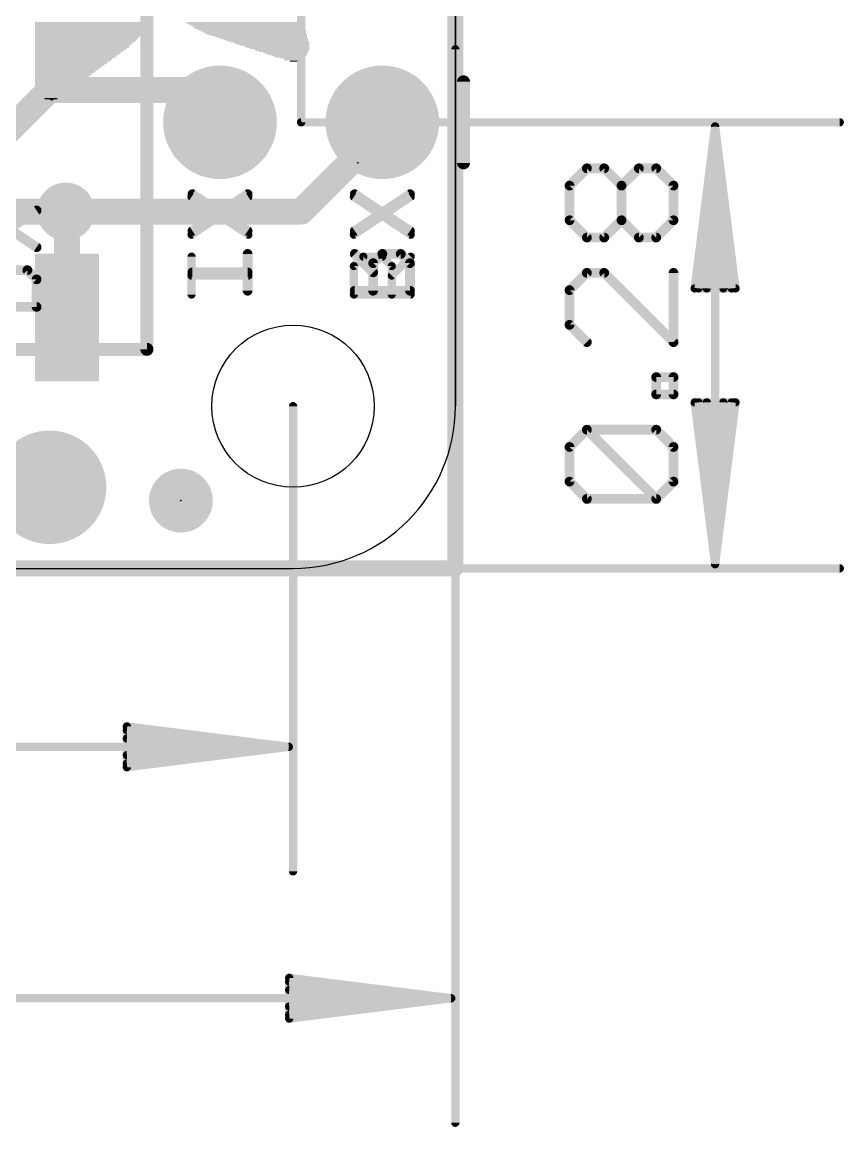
# Model space of a CAD drawing. Extents: x -7.4 to 58.7, y -8.7 to 28.8.
# Drawn here: x 44.02 to 56.88, y -8.75 to 8.55 of the extents above; entities that cross this region are included whole.
import ezdxf

# ---------------------------------------------------------------- set-up
doc = ezdxf.new("R2010")
doc.units = 0
for name, color, linetype in [('1', 12, 'CONTINUOUS'), ('16', 132, 'CONTINUOUS'), ('17', 110, 'CONTINUOUS'), ('18', 110, 'CONTINUOUS'), ('20', 53, 'CONTINUOUS'), ('21', 40, 'CONTINUOUS'), ('22', 6, 'CONTINUOUS'), ('23', 53, 'CONTINUOUS'), ('24', 53, 'CONTINUOUS'), ('47', 253, 'CONTINUOUS'), ('51', 253, 'CONTINUOUS')]:
    doc.layers.add(name, color=color, linetype=linetype)

# ---------------------------------------------------------------- blocks, each defined once
blk = doc.blocks.new('PIE')
at = {"const_width": 0.5}
blk.add_lwpolyline([(0, -0.25, 1), (0, 0.25, 1), (0, -0.25)], format="xyb", dxfattribs=at)
blk = doc.blocks.new('RECT')
blk.add_solid([(-0.5, -0.5), (0.5, -0.5), (-0.5, 0.5), (0.5, 0.5)])
blk = doc.blocks.new('ROUNDP')
at = {"const_width": 0.5}
blk.add_lwpolyline([(0, -0.25, 1), (0, 0.25, 1), (0, -0.25)], format="xyb", dxfattribs=at)
blk = doc.blocks.new('ROUNDV')
at = {"const_width": 0.5}
blk.add_lwpolyline([(0, -0.25, 1), (0, 0.25, 1), (0, -0.25)], format="xyb", dxfattribs=at)

msp = doc.modelspace()

# ---------------------------------------------------------------- linework, layer by layer
at = {"layer": '1'}
for points, const_width in [([(50.8, 0), (50.8, 22.86)], 0.254), ([(44.45, 7.493), (43.6245, 6.6675)], 0.4064), ([(46.609, 7.493), (44.45, 7.493)], 0.4064), ([(47.117, 6.985), (46.609, 7.493)], 0.4064), ([(49.657, 6.858), (49.657, 6.985)], 0.4064), ([(49.657, 6.858), (48.387, 5.588)], 0.4064), ([(44.704, 5.588), (44.723, 5.099)], 0.4064), ([(48.387, 5.588), (44.704, 5.588)], 0.4064), ([(44.723, 5.099), (44.723, 3.93)], 0.4064), ([(0, 0), (50.8, 0)], 0.254)]:
    msp.add_lwpolyline(points, dxfattribs=dict(at, const_width=const_width))
for points, const_width in [([(44.45, 7.5946, 1), (44.45, 7.3914)], 0.2032), ([(44.5218, 7.4212, 1), (44.3782, 7.5648)], 0.2032), ([(46.6808, 7.5648, 1), (46.5372, 7.4212)], 0.2032), ([(46.609, 7.3914, 1), (46.609, 7.5946)], 0.2032), ([(47.0452, 6.9132, 1), (47.1888, 7.0568)], 0.2032), ([(49.7586, 6.985, 1), (49.5554, 6.985)], 0.2032), ([(49.5554, 6.858, 1), (49.7586, 6.858)], 0.2032), ([(49.7288, 6.7862, 1), (49.5852, 6.9298)], 0.2032), ([(44.8055, 5.5919, 1), (44.6025, 5.5841)], 0.2032), ([(44.704, 5.6896, 1), (44.704, 5.4864)], 0.2032), ([(48.3152, 5.6598, 1), (48.4588, 5.5162)], 0.2032), ([(48.387, 5.4864, 1), (48.387, 5.6896)], 0.2032), ([(44.8246, 5.099, 1), (44.6214, 5.099)], 0.2032), ([(44.6215, 5.0951, 1), (44.8245, 5.1029)], 0.2032), ([(44.6214, 3.93, 1), (44.8246, 3.93)], 0.2032), ([(50.7365, 0, 1), (50.8635, 0)], 0.127), ([(50.8, -0.0635, 1), (50.8, 0.0635)], 0.127)]:
    msp.add_lwpolyline(points, format="xyb", dxfattribs=dict(at, const_width=const_width))
at = {"layer": '16'}
for points, const_width in [([(50.8, 0), (50.8, 22.86)], 0.254), ([(42.545, 5.588), (44.704, 5.588)], 0.4064), ([(0, 0), (50.8, 0)], 0.254)]:
    msp.add_lwpolyline(points, dxfattribs=dict(at, const_width=const_width))
for points, const_width in [([(44.704, 5.4864, 1), (44.704, 5.6896)], 0.2032), ([(50.7365, 0, 1), (50.8635, 0)], 0.127), ([(50.8, -0.0635, 1), (50.8, 0.0635)], 0.127)]:
    msp.add_lwpolyline(points, format="xyb", dxfattribs=dict(at, const_width=const_width))
at = {"layer": '20'}
for p, q in [((50.8, 20.32), (50.8, 2.54)), ((50.8, 2.54), (50.8, 20.32)), ((2.54, 0), (48.26, 0))]:
    msp.add_line(p, q, dxfattribs=at)
msp.add_circle((48.26, 2.54), 1.27, dxfattribs=at)
msp.add_arc((48.26, 2.54), 2.54, 270, 0, dxfattribs=at)
msp.add_arc((48.26, 2.54), 2.54, 270, 0, dxfattribs=at)
at = {"layer": '21'}
for points, const_width in [([(45.973, 19.43), (45.973, 3.43)], 0.2032), ([(46.6717, 5.224), (47.5615, 5.8172)], 0.127), ([(46.6717, 5.8172), (47.5615, 5.224)], 0.127), ([(49.2117, 5.224), (50.1015, 5.8172)], 0.127), ([(49.2117, 5.8172), (50.1015, 5.224)], 0.127), ([(46.6717, 4.2885), (46.6717, 4.8816)], 0.127), ([(49.2117, 4.7333), (49.36, 4.8816)], 0.127), ([(49.36, 4.8816), (49.6566, 4.8816)], 0.127), ([(49.6566, 4.8816), (49.8049, 4.7333)], 0.127), ([(49.8049, 4.585), (50.1015, 4.8816)], 0.127), ([(49.2117, 4.2885), (49.2117, 4.7333)], 0.127), ([(49.8049, 4.7333), (49.8049, 4.2885)], 0.127), ([(47.5615, 4.585), (46.6717, 4.585)], 0.127), ([(50.1015, 4.2885), (49.2117, 4.2885)], 0.127)]:
    msp.add_lwpolyline(points, dxfattribs=dict(at, const_width=const_width))
for points, const_width in [([(46.6894, 5.8436, 1), (46.6541, 5.7907)], 0.0635), ([(47.5791, 5.7907, 1), (47.5439, 5.8436)], 0.0635), ([(49.2294, 5.8436, 1), (49.1941, 5.7907)], 0.0635), ([(50.1191, 5.7907, 1), (50.0839, 5.8436)], 0.0635), ([(46.6541, 5.2504, 1), (46.6894, 5.1976)], 0.0635), ([(47.5439, 5.1976, 1), (47.5791, 5.2504)], 0.0635), ([(49.1941, 5.2504, 1), (49.2294, 5.1976)], 0.0635), ([(50.0839, 5.1976, 1), (50.1191, 5.2504)], 0.0635), ([(46.7035, 4.8816, 1), (46.64, 4.8816)], 0.0635), ([(49.36, 4.9134, 1), (49.36, 4.8499)], 0.0635), ([(49.3825, 4.8592, 1), (49.3376, 4.9041)], 0.0635), ([(49.6791, 4.9041, 1), (49.6342, 4.8592)], 0.0635), ([(49.6566, 4.8499, 1), (49.6566, 4.9134)], 0.0635), ([(50.124, 4.8592, 1), (50.079, 4.9041)], 0.0635), ([(49.2435, 4.7333, 1), (49.18, 4.7333)], 0.0635), ([(49.1893, 4.7558, 1), (49.2342, 4.7109)], 0.0635), ([(49.8367, 4.7333, 1), (49.7732, 4.7333)], 0.0635), ([(49.7825, 4.7109, 1), (49.8274, 4.7558)], 0.0635), ([(46.6717, 4.6168, 1), (46.6717, 4.5533)], 0.0635), ([(47.5615, 4.5533, 1), (47.5615, 4.6168)], 0.0635), ([(49.7825, 4.6075, 1), (49.8274, 4.5626)], 0.0635), ([(49.2117, 4.3202, 1), (49.2117, 4.2567)], 0.0635), ([(50.1015, 4.2567, 1), (50.1015, 4.3202)], 0.0635), ([(46.64, 4.2885, 1), (46.7035, 4.2885)], 0.0635), ([(49.18, 4.2885, 1), (49.2435, 4.2885)], 0.0635), ([(49.7732, 4.2885, 1), (49.8367, 4.2885)], 0.0635), ([(45.9222, 3.43, 1), (46.0238, 3.43)], 0.1016)]:
    msp.add_lwpolyline(points, format="xyb", dxfattribs=dict(at, const_width=const_width))
at = {"layer": '22', "const_width": 0.1524}
for points in [[(47.5495, 5.2832), (46.6852, 5.8594)], [(47.5495, 5.8594), (46.6852, 5.2832)], [(50.0895, 5.2832), (49.2252, 5.8594)], [(50.0895, 5.8594), (49.2252, 5.2832)], [(44.2475, 5.0292), (43.3832, 5.6054)], [(44.2475, 5.6054), (43.3832, 5.0292)], [(47.5495, 4.3477), (47.5495, 4.9239)], [(49.5133, 4.6358), (49.2252, 4.9239)], [(49.6574, 4.9239), (49.5133, 4.7799)], [(49.5133, 4.7799), (49.5133, 4.3477)], [(49.9455, 4.9239), (49.6574, 4.9239)], [(50.0895, 4.7799), (49.9455, 4.9239)], [(50.0895, 4.3477), (50.0895, 4.7799)], [(44.1035, 4.6699), (43.8154, 4.6699)], [(44.2475, 4.5259), (44.1035, 4.6699)], [(46.6852, 4.6358), (47.5495, 4.6358)], [(44.2475, 4.0937), (44.2475, 4.5259)], [(49.2252, 4.3477), (50.0895, 4.3477)], [(43.3832, 4.0937), (44.2475, 4.0937)]]:
    msp.add_lwpolyline(points, dxfattribs=at)
at = {"layer": '22', "const_width": 0.0762}
for points in [[(46.7063, 5.8911, 1), (46.6641, 5.8277)], [(47.5707, 5.8277, 1), (47.5284, 5.8911)], [(49.2463, 5.8911, 1), (49.2041, 5.8277)], [(50.1107, 5.8277, 1), (50.0684, 5.8911)], [(44.2687, 5.5737, 1), (44.2264, 5.6371)], [(46.6641, 5.3149, 1), (46.7063, 5.2515)], [(47.5284, 5.2515, 1), (47.5707, 5.3149)], [(49.2041, 5.3149, 1), (49.2463, 5.2515)], [(50.0684, 5.2515, 1), (50.1107, 5.3149)], [(44.2264, 4.9975, 1), (44.2687, 5.0609)], [(47.5876, 4.9239, 1), (47.5114, 4.9239)], [(49.2521, 4.9508, 1), (49.1983, 4.897)], [(49.5514, 4.7799, 1), (49.4752, 4.7799)], [(49.4864, 4.8068, 1), (49.5403, 4.7529)], [(49.6574, 4.962, 1), (49.6574, 4.8858)], [(49.6843, 4.897, 1), (49.6304, 4.9508)], [(49.9724, 4.9508, 1), (49.9185, 4.897)], [(49.9455, 4.8858, 1), (49.9455, 4.962)], [(50.1276, 4.7799, 1), (50.0514, 4.7799)], [(50.0626, 4.7529, 1), (50.1165, 4.8068)], [(44.1304, 4.6968, 1), (44.0765, 4.643)], [(44.1035, 4.6318, 1), (44.1035, 4.708)], [(46.6852, 4.6739, 1), (46.6852, 4.5977)], [(47.5495, 4.5977, 1), (47.5495, 4.6739)], [(49.4864, 4.6089, 1), (49.5403, 4.6627)], [(44.2856, 4.5259, 1), (44.2094, 4.5259)], [(44.2206, 4.4989, 1), (44.2745, 4.5528)], [(47.5114, 4.3477, 1), (47.5876, 4.3477)], [(49.2252, 4.3858, 1), (49.2252, 4.3096)], [(49.4752, 4.3477, 1), (49.5514, 4.3477)], [(50.0514, 4.3477, 1), (50.1276, 4.3477)], [(50.0895, 4.3096, 1), (50.0895, 4.3858)], [(44.2475, 4.0556, 1), (44.2475, 4.1318)], [(44.2094, 4.0937, 1), (44.2856, 4.0937)]]:
    msp.add_lwpolyline(points, format="xyb", dxfattribs=at)
at = {"layer": '23'}
for p in [(48.387, 6.985), (46.505, 1.061)]:
    msp.add_point(p, dxfattribs=at)
at = {"layer": '24'}
msp.add_point((49.276, 6.35), dxfattribs=at)
at = {"layer": '47'}
for points, const_width in [([(48.387, 6.985), (48.387, 11.372)], 0.13), ([(50.8, 8.128), (50.8, -8.681)], 0.13), ([(48.387, 6.985), (56.814, 6.985)], 0.13), ([(54.864, 6.92), (54.5448, 4.385)], 0.13), ([(54.864, 6.92), (54.604, 4.385)], 0.13), ([(54.864, 6.92), (54.734, 4.385)], 0.13), ([(54.864, 0.065), (54.864, 6.92)], 0.13), ([(55.1832, 4.385), (54.864, 6.92)], 0.13), ([(54.994, 4.385), (54.864, 6.92)], 0.13), ([(55.124, 4.385), (54.864, 6.92)], 0.13), ([(52.5863, 5.9937), (52.8575, 6.2649)], 0.1524), ([(52.8575, 6.2649), (53.1286, 6.2649)], 0.1524), ([(53.1286, 6.2649), (53.3998, 5.9937)], 0.1524), ([(53.3998, 5.9937), (53.671, 6.2649)], 0.1524), ([(53.671, 6.2649), (53.9421, 6.2649)], 0.1524), ([(53.9421, 6.2649), (54.2133, 5.9937)], 0.1524), ([(52.5863, 5.4514), (52.5863, 5.9937)], 0.1524), ([(53.3998, 5.4514), (53.3998, 5.9937)], 0.1524), ([(54.2133, 5.9937), (54.2133, 5.4514)], 0.1524), ([(52.8575, 5.1802), (52.5863, 5.4514)], 0.1524), ([(53.3998, 5.4514), (53.1286, 5.1802)], 0.1524), ([(53.671, 5.1802), (53.3998, 5.4514)], 0.1524), ([(54.2133, 5.4514), (53.9421, 5.1802)], 0.1524), ([(53.1286, 5.1802), (52.8575, 5.1802)], 0.1524), ([(53.9421, 5.1802), (53.671, 5.1802)], 0.1524), ([(52.8575, 4.6277), (52.5863, 4.3565)], 0.1524), ([(53.1286, 4.6277), (52.8575, 4.6277)], 0.1524), ([(54.2133, 3.543), (53.1286, 4.6277)], 0.1524), ([(54.2133, 4.6277), (54.2133, 3.543)], 0.1524), ([(52.5863, 4.3565), (52.5863, 3.8142)], 0.1524), ([(54.5448, 4.385), (55.1832, 4.385)], 0.13), ([(52.5863, 3.8142), (52.8575, 3.543)], 0.1524), ([(53.9421, 2.7245), (53.9421, 2.9956)], 0.1524), ([(53.9421, 2.9956), (54.2133, 2.9956)], 0.1524), ([(54.2133, 2.9956), (54.2133, 2.7245)], 0.1524), ([(54.2133, 2.7245), (53.9421, 2.7245)], 0.1524), ([(48.26, 2.54), (48.26, -4.744)], 0.13), ([(54.864, 0.065), (54.5448, 2.6)], 0.13), ([(54.5448, 2.6), (55.1832, 2.6)], 0.13), ([(54.864, 0.065), (54.604, 2.6)], 0.13), ([(54.864, 0.065), (54.734, 2.6)], 0.13), ([(55.1832, 2.6), (54.864, 0.065)], 0.13), ([(54.994, 2.6), (54.864, 0.065)], 0.13), ([(55.124, 2.6), (54.864, 0.065)], 0.13), ([(52.5863, 1.9008), (52.8575, 2.172)], 0.1524), ([(52.8575, 2.172), (53.9421, 2.172)], 0.1524), ([(53.9421, 1.0873), (52.8575, 2.172)], 0.1524), ([(53.9421, 2.172), (54.2133, 1.9008)], 0.1524), ([(52.5863, 1.3585), (52.5863, 1.9008)], 0.1524), ([(54.2133, 1.9008), (54.2133, 1.3585)], 0.1524), ([(52.8575, 1.0873), (52.5863, 1.3585)], 0.1524), ([(54.2133, 1.3585), (53.9421, 1.0873)], 0.1524), ([(53.9421, 1.0873), (52.8575, 1.0873)], 0.1524), ([(42.672, 0), (56.814, 0)], 0.13), ([(48.195, -2.794), (45.66, -2.4748)], 0.13), ([(45.66, -2.4748), (45.66, -3.1132)], 0.13), ([(48.195, -2.794), (45.66, -2.534)], 0.13), ([(2.605, -2.794), (48.195, -2.794)], 0.13), ([(48.195, -2.794), (45.66, -2.664)], 0.13), ([(45.66, -3.1132), (48.195, -2.794)], 0.13), ([(45.66, -2.924), (48.195, -2.794)], 0.13), ([(45.66, -3.054), (48.195, -2.794)], 0.13), ([(50.735, -6.731), (48.2, -6.4118)], 0.13), ([(48.2, -6.4118), (48.2, -7.0502)], 0.13), ([(50.735, -6.731), (48.2, -6.471)], 0.13), ([(50.735, -6.731), (48.2, -6.601)], 0.13), ([(0.065, -6.731), (50.735, -6.731)], 0.13), ([(48.2, -7.0502), (50.735, -6.731)], 0.13), ([(48.2, -6.861), (50.735, -6.731)], 0.13), ([(48.2, -6.991), (50.735, -6.731)], 0.13)]:
    msp.add_lwpolyline(points, dxfattribs=dict(at, const_width=const_width))
for points, const_width in [([(50.8325, 8.128, 1), (50.7675, 8.128)], 0.065), ([(48.387, 7.0175, 1), (48.387, 6.9525)], 0.065), ([(48.3545, 6.985, 1), (48.4195, 6.985)], 0.065), ([(54.8965, 6.92, 1), (54.8315, 6.92)], 0.065), ([(54.8962, 6.9241, 1), (54.8318, 6.9159)], 0.065), ([(54.8965, 6.9183, 1), (54.8315, 6.9217)], 0.065), ([(54.8965, 6.9217, 1), (54.8315, 6.9183)], 0.065), ([(54.8963, 6.9233, 1), (54.8317, 6.9167)], 0.065), ([(54.8963, 6.9167, 1), (54.8317, 6.9233)], 0.065), ([(54.8962, 6.9159, 1), (54.8318, 6.9241)], 0.065), ([(56.814, 6.9525, 1), (56.814, 7.0175)], 0.065), ([(52.8575, 6.303, 1), (52.8575, 6.2268)], 0.0762), ([(52.8844, 6.2379, 1), (52.8305, 6.2918)], 0.0762), ([(53.1556, 6.2918, 1), (53.1017, 6.2379)], 0.0762), ([(53.1286, 6.2268, 1), (53.1286, 6.303)], 0.0762), ([(53.671, 6.303, 1), (53.671, 6.2268)], 0.0762), ([(53.6979, 6.2379, 1), (53.644, 6.2918)], 0.0762), ([(53.9691, 6.2918, 1), (53.9152, 6.2379)], 0.0762), ([(53.9421, 6.2268, 1), (53.9421, 6.303)], 0.0762), ([(52.6244, 5.9937, 1), (52.5482, 5.9937)], 0.0762), ([(52.5594, 6.0206, 1), (52.6133, 5.9668)], 0.0762), ([(53.4379, 5.9937, 1), (53.3617, 5.9937)], 0.0762), ([(53.3729, 6.0206, 1), (53.4267, 5.9668)], 0.0762), ([(53.3729, 5.9668, 1), (53.4267, 6.0206)], 0.0762), ([(54.2514, 5.9937, 1), (54.1752, 5.9937)], 0.0762), ([(54.1864, 5.9668, 1), (54.2402, 6.0206)], 0.0762), ([(52.6133, 5.4783, 1), (52.5594, 5.4244)], 0.0762), ([(52.5482, 5.4514, 1), (52.6244, 5.4514)], 0.0762), ([(53.4267, 5.4783, 1), (53.3729, 5.4244)], 0.0762), ([(53.3617, 5.4514, 1), (53.4379, 5.4514)], 0.0762), ([(53.4267, 5.4244, 1), (53.3729, 5.4783)], 0.0762), ([(54.1752, 5.4514, 1), (54.2514, 5.4514)], 0.0762), ([(54.2402, 5.4244, 1), (54.1864, 5.4783)], 0.0762), ([(52.8575, 5.2183, 1), (52.8575, 5.1421)], 0.0762), ([(52.8305, 5.1533, 1), (52.8844, 5.2071)], 0.0762), ([(53.1017, 5.2071, 1), (53.1556, 5.1533)], 0.0762), ([(53.1286, 5.1421, 1), (53.1286, 5.2183)], 0.0762), ([(53.671, 5.2183, 1), (53.671, 5.1421)], 0.0762), ([(53.644, 5.1533, 1), (53.6979, 5.2071)], 0.0762), ([(53.9152, 5.2071, 1), (53.9691, 5.1533)], 0.0762), ([(53.9421, 5.1421, 1), (53.9421, 5.2183)], 0.0762), ([(52.8575, 4.6658, 1), (52.8575, 4.5896)], 0.0762), ([(52.8844, 4.6008, 1), (52.8305, 4.6546)], 0.0762), ([(53.1556, 4.6546, 1), (53.1017, 4.6008)], 0.0762), ([(53.1286, 4.5896, 1), (53.1286, 4.6658)], 0.0762), ([(54.2514, 4.6277, 1), (54.1752, 4.6277)], 0.0762), ([(52.6244, 4.3565, 1), (52.5482, 4.3565)], 0.0762), ([(52.5594, 4.3835, 1), (52.6133, 4.3296)], 0.0762), ([(54.5125, 4.3891, 1), (54.577, 4.3809)], 0.065), ([(54.5448, 4.4175, 1), (54.5448, 4.3525)], 0.065), ([(54.5717, 4.3883, 1), (54.6363, 4.3817)], 0.065), ([(54.7015, 4.3867, 1), (54.7665, 4.3833)], 0.065), ([(54.9615, 4.3833, 1), (55.0265, 4.3867)], 0.065), ([(55.0917, 4.3817, 1), (55.1563, 4.3883)], 0.065), ([(55.151, 4.3809, 1), (55.2155, 4.3891)], 0.065), ([(55.1832, 4.3525, 1), (55.1832, 4.4175)], 0.065), ([(52.5482, 3.8142, 1), (52.6244, 3.8142)], 0.0762), ([(52.6133, 3.8411, 1), (52.5594, 3.7873)], 0.0762), ([(52.8305, 3.5161, 1), (52.8844, 3.57)], 0.0762), ([(54.1752, 3.543, 1), (54.2514, 3.543)], 0.0762), ([(54.1864, 3.5161, 1), (54.2402, 3.57)], 0.0762), ([(53.9802, 2.9956, 1), (53.904, 2.9956)], 0.0762), ([(53.9421, 3.0337, 1), (53.9421, 2.9575)], 0.0762), ([(54.2514, 2.9956, 1), (54.1752, 2.9956)], 0.0762), ([(54.2133, 2.9575, 1), (54.2133, 3.0337)], 0.0762), ([(53.9421, 2.7626, 1), (53.9421, 2.6864)], 0.0762), ([(54.2133, 2.6864, 1), (54.2133, 2.7626)], 0.0762), ([(48.2925, 2.54, 1), (48.2275, 2.54)], 0.065), ([(53.904, 2.7245, 1), (53.9802, 2.7245)], 0.0762), ([(54.1752, 2.7245, 1), (54.2514, 2.7245)], 0.0762), ([(54.577, 2.6041, 1), (54.5125, 2.5959)], 0.065), ([(54.5448, 2.6325, 1), (54.5448, 2.5675)], 0.065), ([(54.6363, 2.6033, 1), (54.5717, 2.5967)], 0.065), ([(54.7665, 2.6017, 1), (54.7015, 2.5983)], 0.065), ([(55.0265, 2.5983, 1), (54.9615, 2.6017)], 0.065), ([(55.1563, 2.5967, 1), (55.0917, 2.6033)], 0.065), ([(55.2155, 2.5959, 1), (55.151, 2.6041)], 0.065), ([(55.1832, 2.5675, 1), (55.1832, 2.6325)], 0.065), ([(52.8844, 2.1989, 1), (52.8305, 2.145)], 0.0762), ([(52.8575, 2.2101, 1), (52.8575, 2.1339)], 0.0762), ([(52.8844, 2.145, 1), (52.8305, 2.1989)], 0.0762), ([(53.9691, 2.1989, 1), (53.9152, 2.145)], 0.0762), ([(53.9421, 2.1339, 1), (53.9421, 2.2101)], 0.0762), ([(52.6244, 1.9008, 1), (52.5482, 1.9008)], 0.0762), ([(52.5594, 1.9277, 1), (52.6133, 1.8739)], 0.0762), ([(54.2514, 1.9008, 1), (54.1752, 1.9008)], 0.0762), ([(54.1864, 1.8739, 1), (54.2402, 1.9277)], 0.0762), ([(52.6133, 1.3854, 1), (52.5594, 1.3315)], 0.0762), ([(52.5482, 1.3585, 1), (52.6244, 1.3585)], 0.0762), ([(54.1752, 1.3585, 1), (54.2514, 1.3585)], 0.0762), ([(54.2402, 1.3315, 1), (54.1864, 1.3854)], 0.0762), ([(52.8575, 1.1254, 1), (52.8575, 1.0492)], 0.0762), ([(52.8305, 1.0604, 1), (52.8844, 1.1143)], 0.0762), ([(53.9152, 1.1143, 1), (53.9691, 1.0604)], 0.0762), ([(53.9152, 1.0604, 1), (53.9691, 1.1143)], 0.0762), ([(53.9421, 1.0492, 1), (53.9421, 1.1254)], 0.0762), ([(54.8318, 0.0691, 1), (54.8962, 0.0609)], 0.065), ([(54.8317, 0.0683, 1), (54.8963, 0.0617)], 0.065), ([(54.8315, 0.0633, 1), (54.8965, 0.0667)], 0.065), ([(54.8315, 0.0667, 1), (54.8965, 0.0633)], 0.065), ([(54.8315, 0.065, 1), (54.8965, 0.065)], 0.065), ([(54.8317, 0.0617, 1), (54.8963, 0.0683)], 0.065), ([(54.8318, 0.0609, 1), (54.8962, 0.0691)], 0.065), ([(56.814, -0.0325, 1), (56.814, 0.0325)], 0.065), ([(45.6641, -2.4425, 1), (45.6559, -2.507)], 0.065), ([(45.6925, -2.4748, 1), (45.6275, -2.4748)], 0.065), ([(45.6633, -2.5017, 1), (45.6567, -2.5663)], 0.065), ([(45.6617, -2.6315, 1), (45.6583, -2.6965)], 0.065), ([(48.1991, -2.8262, 1), (48.1909, -2.7618)], 0.065), ([(48.1909, -2.8262, 1), (48.1991, -2.7618)], 0.065), ([(48.1983, -2.8263, 1), (48.1917, -2.7617)], 0.065), ([(48.1917, -2.8263, 1), (48.1983, -2.7617)], 0.065), ([(48.1933, -2.8265, 1), (48.1967, -2.7615)], 0.065), ([(48.1967, -2.8265, 1), (48.1933, -2.7615)], 0.065), ([(48.195, -2.8265, 1), (48.195, -2.7615)], 0.065), ([(45.6583, -2.8915, 1), (45.6617, -2.9565)], 0.065), ([(45.6567, -3.0217, 1), (45.6633, -3.0863)], 0.065), ([(45.6559, -3.081, 1), (45.6641, -3.1455)], 0.065), ([(45.6275, -3.1132, 1), (45.6925, -3.1132)], 0.065), ([(48.2275, -4.744, 1), (48.2925, -4.744)], 0.065), ([(48.2041, -6.3795, 1), (48.1959, -6.444)], 0.065), ([(48.2325, -6.4118, 1), (48.1675, -6.4118)], 0.065), ([(48.2033, -6.4387, 1), (48.1967, -6.5033)], 0.065), ([(48.2017, -6.5685, 1), (48.1983, -6.6335)], 0.065), ([(50.7391, -6.7632, 1), (50.7309, -6.6988)], 0.065), ([(50.7309, -6.7632, 1), (50.7391, -6.6988)], 0.065), ([(50.7383, -6.7633, 1), (50.7317, -6.6987)], 0.065), ([(50.7317, -6.7633, 1), (50.7383, -6.6987)], 0.065), ([(50.7333, -6.7635, 1), (50.7367, -6.6985)], 0.065), ([(50.7367, -6.7635, 1), (50.7333, -6.6985)], 0.065), ([(50.735, -6.7635, 1), (50.735, -6.6985)], 0.065), ([(48.1983, -6.8285, 1), (48.2017, -6.8935)], 0.065), ([(48.1967, -6.9587, 1), (48.2033, -7.0233)], 0.065), ([(48.1959, -7.018, 1), (48.2041, -7.0825)], 0.065), ([(48.1675, -7.0502, 1), (48.2325, -7.0502)], 0.065), ([(50.7675, -8.681, 1), (50.8325, -8.681)], 0.065)]:
    msp.add_lwpolyline(points, format="xyb", dxfattribs=dict(at, const_width=const_width))
at = {"layer": '51', "const_width": 0.2032}
for points in [[(45.973, 19.43), (45.973, 3.43)], [(50.927, 6.35), (50.927, 7.62)], [(45.973, 3.43), (29.973, 3.43)]]:
    msp.add_lwpolyline(points, dxfattribs=at)
at = {"layer": '51', "const_width": 0.1016}
for points in [[(50.9778, 7.62, 1), (50.8762, 7.62)], [(50.8762, 6.35, 1), (50.9778, 6.35)], [(45.9222, 3.43, 1), (46.0238, 3.43)], [(45.973, 3.3792, 1), (45.973, 3.4808)]]:
    msp.add_lwpolyline(points, format="xyb", dxfattribs=at)

# ---------------------------------------------------------------- block references
at = {"layer": '1', "xscale": 2, "rotation": 90}
msp.add_blockref('RECT', (44.723, 3.93), dxfattribs=at)
at = {"layer": '1'}
msp.add_blockref('PIE', (46.505, 1.061), dxfattribs=at)
at = {"layer": '17', "xscale": 1.778, "yscale": 1.778, "rotation": 270}
for p in [(47.117, 6.985), (47.117, 6.985), (49.657, 6.985), (49.657, 6.985)]:
    msp.add_blockref('ROUNDP', p, dxfattribs=at)
at = {"layer": '17', "xscale": 1.778, "yscale": 1.778}
msp.add_blockref('ROUNDP', (44.45, 1.27), dxfattribs=at)
msp.add_blockref('ROUNDP', (44.45, 1.27), dxfattribs=at)
at = {"layer": '18', "xscale": 0.9064, "yscale": 0.9064}
msp.add_blockref('ROUNDV', (44.704, 5.588), dxfattribs=at)
msp.add_blockref('ROUNDV', (44.704, 5.588), dxfattribs=at)
at = {"layer": '22', "rotation": 180}
for p, xscale, yscale in [((45.1018, 8.4958), 1.7602, 0.0168), ((45.1018, 8.479), 1.7602, 0.0168), ((45.127, 8.5461), 1.8105, 0.0168), ((45.1102, 8.5293), 1.7769, 0.0168), ((45.1102, 8.5126), 1.7769, 0.0167), ((47.4991, 8.5461), 1.8273, 0.0168), ((47.5158, 8.5293), 1.7938, 0.0168), ((47.5326, 8.5126), 1.7937, 0.0167), ((47.5493, 8.4958), 1.7602, 0.0168), ((47.5661, 8.479), 1.7267, 0.0168), ((45.0682, 8.3952), 1.6931, 0.0168), ((45.0934, 8.4623), 1.7434, 0.0167), ((45.085, 8.4455), 1.7266, 0.0168), ((45.085, 8.4288), 1.7266, 0.0167), ((45.0599, 8.3785), 1.6764, 0.0167), ((45.0599, 8.3617), 1.6764, 0.0168), ((45.0515, 8.3449), 1.6596, 0.0168), ((45.0767, 8.412), 1.7099, 0.0168), ((45.0348, 8.3282), 1.6261, 0.0167), ((45.0348, 8.3114), 1.6261, 0.0168), ((47.5661, 8.4623), 1.7267, 0.0167), ((47.5996, 8.4455), 1.6932, 0.0168), ((47.6247, 8.4288), 1.6764, 0.0167), ((47.6415, 8.412), 1.6428, 0.0168), ((47.6583, 8.3952), 1.6093, 0.0168), ((47.675, 8.3785), 1.5758, 0.0167), ((47.7002, 8.3617), 1.559, 0.0168), ((47.7253, 8.3449), 1.5088, 0.0168), ((47.7589, 8.3282), 1.4417, 0.0167), ((47.7756, 8.3114), 1.4082, 0.0168), ((45.0179, 8.2779), 1.5925, 0.0167), ((44.9676, 8.1941), 1.4919, 0.0167), ((45.0096, 8.2611), 1.5758, 0.0168), ((45.0012, 8.2444), 1.559, 0.0167), ((44.9593, 8.1773), 1.4752, 0.0168), ((44.9593, 8.1605), 1.4752, 0.0168), ((45.0264, 8.2946), 1.6093, 0.0168), ((44.9845, 8.2276), 1.5255, 0.0168), ((44.9845, 8.2108), 1.5255, 0.0168), ((44.9426, 8.1438), 1.4417, 0.0167), ((44.9342, 8.127), 1.4249, 0.0168), ((47.8092, 8.2946), 1.3747, 0.0168), ((47.8427, 8.2779), 1.3076, 0.0167), ((47.8595, 8.2611), 1.2741, 0.0168), ((47.8929, 8.2444), 1.2405, 0.0167), ((47.9265, 8.2276), 1.1734, 0.0168), ((47.9432, 8.2108), 1.1399, 0.0168), ((47.9684, 8.1941), 1.0896, 0.0167), ((48.0019, 8.1773), 1.0226, 0.0168), ((48.0187, 8.1605), 0.989, 0.0168), ((48.0438, 8.1438), 0.9387, 0.0167), ((48.0774, 8.127), 0.8717, 0.0168), ((44.9174, 8.1102), 1.3914, 0.0168), ((44.909, 8.0935), 1.3746, 0.0167), ((44.8587, 8.0264), 1.274, 0.0168), ((44.8587, 8.0097), 1.274, 0.0167), ((44.8252, 7.9761), 1.207, 0.0168), ((44.8168, 7.9594), 1.1902, 0.0167), ((44.8923, 8.0767), 1.3411, 0.0168), ((44.8839, 8.0599), 1.3243, 0.0168), ((44.8755, 8.0432), 1.3075, 0.0167), ((44.842, 7.9929), 1.2405, 0.0168), ((48.0941, 8.1102), 0.8382, 0.0168), ((48.1109, 8.0935), 0.7712, 0.0167), ((48.1444, 8.0767), 0.7041, 0.0168), ((48.1528, 8.0599), 0.6538, 0.0168), ((48.178, 8.0432), 0.6035, 0.0167), ((48.2031, 8.0264), 0.5196, 0.0168), ((48.2115, 8.0097), 0.4694, 0.0167), ((48.2366, 7.9929), 0.3856, 0.0168), ((48.2618, 7.9761), 0.3018, 0.0168), ((48.2534, 7.9594), 0.2514, 0.0167), ((44.7497, 7.8588), 1.0561, 0.0167), ((44.6994, 7.7917), 0.9555, 0.0168), ((44.8084, 7.9426), 1.1734, 0.0168), ((44.7665, 7.8923), 1.0896, 0.0168), ((44.7581, 7.8755), 1.0728, 0.0168), ((44.733, 7.842), 1.0226, 0.0168), ((44.7246, 7.8253), 1.0058, 0.0167), ((44.7162, 7.8085), 0.989, 0.0168), ((44.7917, 7.9258), 1.1399, 0.0168), ((44.7833, 7.9091), 1.1231, 0.0167), ((48.2702, 7.9426), 0.1173, 0.0168), ((44.6491, 7.7079), 0.8549, 0.0168), ((44.5988, 7.6408), 0.7543, 0.0168), ((44.6827, 7.7582), 0.922, 0.0168), ((44.6659, 7.7414), 0.8884, 0.0168), ((44.6324, 7.6911), 0.8214, 0.0168), ((44.5905, 7.6241), 0.7376, 0.0167), ((44.5821, 7.6073), 0.7208, 0.0168), ((44.6911, 7.775), 0.9387, 0.0167), ((44.6576, 7.7247), 0.8717, 0.0167), ((44.6157, 7.6744), 0.7879, 0.0167), ((44.6157, 7.6576), 0.7879, 0.0168), ((44.5402, 7.557), 0.637, 0.0168), ((44.5654, 7.5906), 0.6873, 0.0167), ((44.557, 7.5738), 0.6705, 0.0168), ((44.5235, 7.5403), 0.6035, 0.0167), ((44.5235, 7.5235), 0.6035, 0.0168), ((44.515, 7.5067), 0.5532, 0.0168), ((44.5067, 7.49), 0.5365, 0.0167), ((44.4899, 7.4564), 0.4694, 0.0168), ((44.5067, 7.4732), 0.5029, 0.0168), ((44.4899, 7.4397), 0.4359, 0.0167), ((44.4731, 7.4229), 0.4024, 0.0168), ((44.4815, 7.4062), 0.352, 0.0167), ((44.4731, 7.3894), 0.3018, 0.0168), ((44.4731, 7.3726), 0.2682, 0.0168), ((44.4731, 7.3559), 0.2012, 0.0167), ((44.4815, 7.3391), 0.0503, 0.0168)]:
    msp.add_blockref('RECT', p, dxfattribs=dict(at, xscale=xscale, yscale=yscale))
at = {"layer": '51', "xscale": 0.508, "yscale": 0.508, "rotation": 180}
for p in [(47.117, 6.985), (49.657, 6.985)]:
    msp.add_blockref('RECT', p, dxfattribs=at)

doc.saveas('drawing.dxf')
